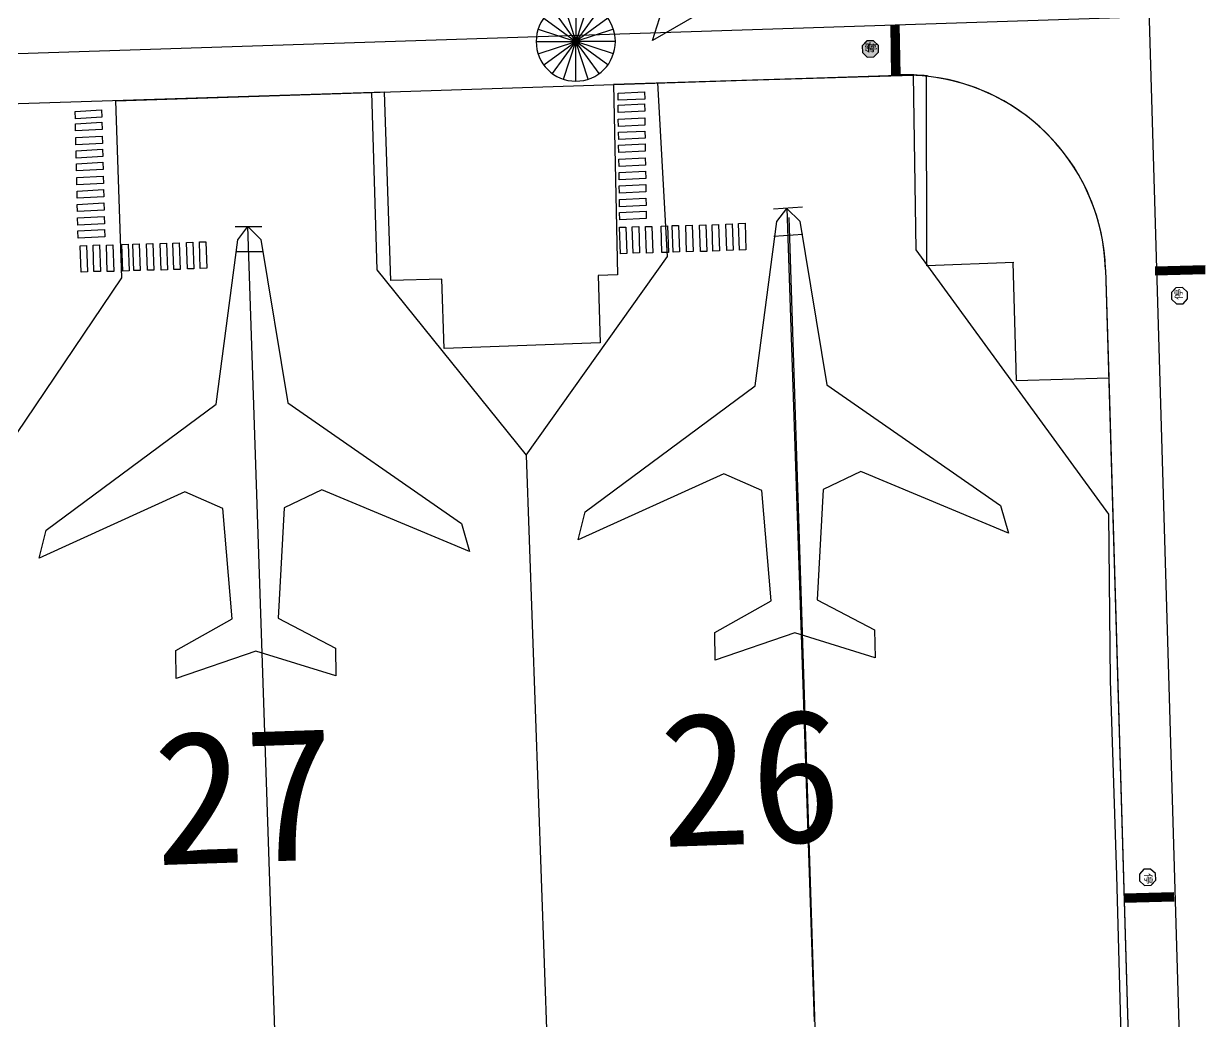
# Model space of a CAD drawing. Extents: x 71210 to 87171, y -11349 to 219.
# Drawn here: x 75579 to 76465, y -5465 to -4717 of the extents above; entities that cross this region are included whole.
import ezdxf

# ---------------------------------------------------------------- set-up
doc = ezdxf.new("R2010")
doc.units = 0
doc.layers.add('L-燈具圖', color=7, linetype='Continuous')
doc.layers.add('建築', color=7, linetype='Continuous')
doc.styles.add('TC_T1', font='romanc.shx', dxfattribs={"width": 0.8, "bigfont": '@chineset.shx'})
doc.styles.add('細明體', font='')
doc.styles.get('細明體').set_extended_font_data('細明體')

# ---------------------------------------------------------------- blocks, each defined once
blk = doc.blocks.new('L-防水號角喇叭')
at = {"layer": 'L-燈具圖', "color": 6, "ltscale": 1000}
for p, q in [((-19.44, 39.23), (0, 17.85)), ((-19.44, 39.23), (-19.44, -27.05)), ((0, 24.3), (0, -24.3)), ((0, 24.3), (13.63, 24.3)), ((13.63, -24.3), (13.63, 24.3)), ((-19.44, -27.05), (0, -5.67)), ((0, -24.3), (13.63, -24.3))]:
    blk.add_line(p, q, dxfattribs=at)
blk = doc.blocks.new('L-雷雨警示燈')
at = {"layer": 'L-燈具圖', "color": 87, "ltscale": 1000}
for p in [(-9.18, 28.26), (0, 29.72), (9.18, 28.26), (-17.47, 24.04), (17.47, 24.04), (-28.26, 9.18), (-24.04, 17.47), (24.04, 17.47), (28.26, 9.18), (-17.47, -24.04), (-9.18, -28.26), (0, -29.72), (9.18, -28.26), (28.26, -9.18), (-29.72, 0), (-28.26, -9.18), (-24.04, -17.47), (17.47, -24.04), (24.04, -17.47), (29.72, 0)]:
    blk.add_line(p, (0, 0), dxfattribs=at)
blk.add_circle((0, 0), 29.72, dxfattribs=at)

msp = doc.modelspace()

# ---------------------------------------------------------------- hatches: boundary and pattern name
at = {"layer": '建築', "ltscale": 1000}
h = msp.add_hatch(color=256, dxfattribs=at)
h.dxf.hatch_style = 1
h.paths.add_polyline_path([(76211.37, -4742.4), (76216.36, -4742.26), (76219.8, -4738.62), (76219.65, -4733.62), (76216.01, -4730.19), (76211.01, -4730.34), (76207.58, -4733.97), (76207.73, -4738.97)])

# ---------------------------------------------------------------- linework, layer by layer
for p, q in [((76375.39, -3103.25, -12.65), (76447.02, -5541.14, -12.65)), ((74576.06, -4772.42, -12.65), (78806.75, -4633.88, -12.65)), ((76229.87, -4755.83, -12.65), (76229.24, -4718.34, -12.65)), ((76230.37, -4755.83, -12.65), (76229.74, -4718.33, -12.65)), ((76230.87, -4755.82, -12.65), (76230.24, -4718.32, -12.65)), ((76231.37, -4755.81, -12.65), (76230.74, -4718.31, -12.65)), ((76231.87, -4755.8, -12.65), (76231.24, -4718.31, -12.65)), ((76232.37, -4755.79, -12.65), (76231.74, -4718.3, -12.65)), ((76232.87, -4755.78, -12.65), (76232.24, -4718.29, -12.65)), ((76233.37, -4755.78, -12.65), (76232.74, -4718.28, -12.65)), ((76233.87, -4755.77, -12.65), (76233.24, -4718.27, -12.65)), ((76234.37, -4755.76, -12.65), (76233.74, -4718.26, -12.65)), ((76234.87, -4755.75, -12.65), (76234.24, -4718.26, -12.65)), ((76235.37, -4755.74, -12.65), (76234.74, -4718.25, -12.65)), ((76235.87, -4755.73, -12.65), (76235.24, -4718.24, -12.65)), ((76211.01, -4730.34, -12.65), (76207.58, -4733.97, -12.65)), ((76211.11, -4730.29, -12.65), (76207.63, -4733.88, -12.65)), ((76216.01, -4730.19, -12.65), (76211.01, -4730.34, -12.65)), ((76216.11, -4730.2, -12.65), (76211.11, -4730.29, -12.65)), ((76219.65, -4733.62, -12.65), (76216.01, -4730.19, -12.65)), ((76219.7, -4733.68, -12.65), (76216.11, -4730.2, -12.65)), ((76207.58, -4733.97, -12.65), (76207.73, -4738.97, -12.65)), ((76207.63, -4733.88, -12.65), (76207.72, -4738.88, -12.65)), ((76207.72, -4738.88, -12.65), (76211.31, -4742.36, -12.65)), ((76207.73, -4738.97, -12.65), (76211.37, -4742.4, -12.65)), ((76216.31, -4742.27, -12.65), (76219.79, -4738.68, -12.65)), ((76216.36, -4742.26, -12.65), (76219.8, -4738.62, -12.65)), ((76219.8, -4738.62, -12.65), (76219.65, -4733.62, -12.65)), ((76219.79, -4738.68, -12.65), (76219.7, -4733.68, -12.65)), ((76211.31, -4742.36, -12.65), (76216.31, -4742.27, -12.65)), ((76211.37, -4742.4, -12.65), (76216.36, -4742.26, -12.65)), ((75648.08, -4775.09, -12.65), (76235.1, -4755.92, -12.65)), ((76245.83, -4755.95, -12.65), (76021.14, -4762.91, -12.65)), ((76054.45, -4761.6, -12.65), (76245.83, -4755.95, -12.65)), ((76255.75, -4756.67, -12.65), (76245.83, -4755.95, -12.65)), ((76245.83, -4755.95, -12.65), (76247.85, -4886.81, -12.65)), ((76255.91, -4898.78, -12.65), (76255.75, -4756.67, -12.65)), ((76021.14, -4762.91, -12.65), (76024.01, -4905.46, -12.65)), ((76061.54, -4891.64, -12.65), (76054.45, -4761.6, -12.65)), ((75849.4, -4768.52, -12.65), (75102.74, -4792.9, -12.65)), ((75648.08, -4775.09, -12.65), (75839.81, -4768.78, -12.65)), ((75839.81, -4768.78, -12.65), (75843.65, -4901.84, -12.65)), ((75854.16, -4909.77, -12.65), (75849.4, -4768.52, -12.65)), ((76024.5, -4769.28, -12.65), (76044.35, -4768.35, -12.65)), ((76024.5, -4769.28, -12.65), (76044.35, -4768.35, -12.65)), ((76024.5, -4769.28, -12.65), (76044.35, -4768.35, -12.65)), ((76024.5, -4769.28, -12.65), (76044.35, -4768.35, -12.65)), ((76024.65, -4774.74, -12.65), (76024.5, -4769.28, -12.65)), ((76024.65, -4774.74, -12.65), (76024.5, -4769.28, -12.65)), ((76024.65, -4774.74, -12.65), (76024.5, -4769.28, -12.65)), ((76024.65, -4774.74, -12.65), (76024.5, -4769.28, -12.65)), ((76044.49, -4773.8, -12.65), (76024.65, -4774.74, -12.65)), ((76044.49, -4773.8, -12.65), (76024.65, -4774.74, -12.65)), ((76044.49, -4773.8, -12.65), (76024.65, -4774.74, -12.65)), ((76044.49, -4773.8, -12.65), (76024.65, -4774.74, -12.65)), ((76044.35, -4768.35, -12.65), (76044.49, -4773.8, -12.65)), ((76044.35, -4768.35, -12.65), (76044.49, -4773.8, -12.65)), ((76044.35, -4768.35, -12.65), (76044.49, -4773.8, -12.65)), ((76044.35, -4768.35, -12.65), (76044.49, -4773.8, -12.65)), ((75617.57, -4783.13, -12.65), (75637.4, -4781.99, -12.65)), ((75617.57, -4783.13, -12.65), (75637.4, -4781.99, -12.65)), ((75617.57, -4783.13, -12.65), (75637.4, -4781.99, -12.65)), ((75617.57, -4783.13, -12.65), (75637.4, -4781.99, -12.65)), ((75617.77, -4788.58, -12.65), (75617.57, -4783.13, -12.65)), ((75617.77, -4788.58, -12.65), (75617.57, -4783.13, -12.65)), ((75617.77, -4788.58, -12.65), (75617.57, -4783.13, -12.65)), ((75617.77, -4788.58, -12.65), (75617.57, -4783.13, -12.65)), ((75637.4, -4781.99, -12.65), (75637.6, -4787.44, -12.65)), ((75637.4, -4781.99, -12.65), (75637.6, -4787.44, -12.65)), ((75637.4, -4781.99, -12.65), (75637.6, -4787.44, -12.65)), ((75637.4, -4781.99, -12.65), (75637.6, -4787.44, -12.65)), ((75652.59, -4907.83, -12.65), (75648.08, -4775.09, -12.65)), ((76024.56, -4778.42, -12.65), (76044.4, -4777.48, -12.65)), ((76024.56, -4778.42, -12.65), (76044.4, -4777.48, -12.65)), ((76024.56, -4778.42, -12.65), (76044.4, -4777.48, -12.65)), ((76024.56, -4778.42, -12.65), (76044.4, -4777.48, -12.65)), ((76024.71, -4783.88, -12.65), (76024.56, -4778.42, -12.65)), ((76024.71, -4783.88, -12.65), (76024.56, -4778.42, -12.65)), ((76024.71, -4783.88, -12.65), (76024.56, -4778.42, -12.65)), ((76024.71, -4783.88, -12.65), (76024.56, -4778.42, -12.65)), ((76044.55, -4782.94, -12.65), (76024.71, -4783.88, -12.65)), ((76044.55, -4782.94, -12.65), (76024.71, -4783.88, -12.65)), ((76044.55, -4782.94, -12.65), (76024.71, -4783.88, -12.65)), ((76044.55, -4782.94, -12.65), (76024.71, -4783.88, -12.65)), ((76044.4, -4777.48, -12.65), (76044.55, -4782.94, -12.65)), ((76044.4, -4777.48, -12.65), (76044.55, -4782.94, -12.65)), ((76044.4, -4777.48, -12.65), (76044.55, -4782.94, -12.65)), ((76044.4, -4777.48, -12.65), (76044.55, -4782.94, -12.65)), ((75617.72, -4792.26, -12.65), (75637.55, -4791.12, -12.65)), ((75617.72, -4792.26, -12.65), (75637.55, -4791.12, -12.65)), ((75617.72, -4792.26, -12.65), (75637.55, -4791.12, -12.65)), ((75617.72, -4792.26, -12.65), (75637.55, -4791.12, -12.65)), ((75617.92, -4797.72, -12.65), (75617.72, -4792.26, -12.65)), ((75617.92, -4797.72, -12.65), (75617.72, -4792.26, -12.65)), ((75617.92, -4797.72, -12.65), (75617.72, -4792.26, -12.65)), ((75617.92, -4797.72, -12.65), (75617.72, -4792.26, -12.65)), ((75637.6, -4787.44, -12.65), (75617.77, -4788.58, -12.65)), ((75637.6, -4787.44, -12.65), (75617.77, -4788.58, -12.65)), ((75637.6, -4787.44, -12.65), (75617.77, -4788.58, -12.65)), ((75637.6, -4787.44, -12.65), (75617.77, -4788.58, -12.65)), ((75637.55, -4791.12, -12.65), (75637.75, -4796.58, -12.65)), ((75637.55, -4791.12, -12.65), (75637.75, -4796.58, -12.65)), ((75637.55, -4791.12, -12.65), (75637.75, -4796.58, -12.65)), ((75637.55, -4791.12, -12.65), (75637.75, -4796.58, -12.65)), ((76024.7, -4788.85, -12.65), (76044.54, -4787.92, -12.65)), ((76024.7, -4788.85, -12.65), (76044.54, -4787.92, -12.65)), ((76024.7, -4788.85, -12.65), (76044.54, -4787.92, -12.65)), ((76024.7, -4788.85, -12.65), (76044.54, -4787.92, -12.65)), ((76024.85, -4794.31, -12.65), (76024.7, -4788.85, -12.65)), ((76024.85, -4794.31, -12.65), (76024.7, -4788.85, -12.65)), ((76024.85, -4794.31, -12.65), (76024.7, -4788.85, -12.65)), ((76024.85, -4794.31, -12.65), (76024.7, -4788.85, -12.65)), ((76044.54, -4787.92, -12.65), (76044.69, -4793.38, -12.65)), ((76044.54, -4787.92, -12.65), (76044.69, -4793.38, -12.65)), ((76044.54, -4787.92, -12.65), (76044.69, -4793.38, -12.65)), ((76044.54, -4787.92, -12.65), (76044.69, -4793.38, -12.65)), ((75637.75, -4796.58, -12.65), (75617.92, -4797.72, -12.65)), ((75637.75, -4796.58, -12.65), (75617.92, -4797.72, -12.65)), ((75637.75, -4796.58, -12.65), (75617.92, -4797.72, -12.65)), ((75637.75, -4796.58, -12.65), (75617.92, -4797.72, -12.65)), ((76024.84, -4798.7, -12.65), (76044.68, -4797.76, -12.65)), ((76024.84, -4798.7, -12.65), (76044.68, -4797.76, -12.65)), ((76024.84, -4798.7, -12.65), (76044.68, -4797.76, -12.65)), ((76024.84, -4798.7, -12.65), (76044.68, -4797.76, -12.65)), ((76024.99, -4804.15, -12.65), (76024.84, -4798.7, -12.65)), ((76024.99, -4804.15, -12.65), (76024.84, -4798.7, -12.65)), ((76024.99, -4804.15, -12.65), (76024.84, -4798.7, -12.65)), ((76024.99, -4804.15, -12.65), (76024.84, -4798.7, -12.65)), ((76044.69, -4793.38, -12.65), (76024.85, -4794.31, -12.65)), ((76044.69, -4793.38, -12.65), (76024.85, -4794.31, -12.65)), ((76044.69, -4793.38, -12.65), (76024.85, -4794.31, -12.65)), ((76044.69, -4793.38, -12.65), (76024.85, -4794.31, -12.65)), ((76044.68, -4797.76, -12.65), (76044.83, -4803.22, -12.65)), ((76044.68, -4797.76, -12.65), (76044.83, -4803.22, -12.65)), ((76044.68, -4797.76, -12.65), (76044.83, -4803.22, -12.65)), ((76044.68, -4797.76, -12.65), (76044.83, -4803.22, -12.65)), ((75617.97, -4802.7, -12.65), (75637.8, -4801.56, -12.65)), ((75617.97, -4802.7, -12.65), (75637.8, -4801.56, -12.65)), ((75617.97, -4802.7, -12.65), (75637.8, -4801.56, -12.65)), ((75617.97, -4802.7, -12.65), (75637.8, -4801.56, -12.65)), ((75618.17, -4808.16, -12.65), (75617.97, -4802.7, -12.65)), ((75618.17, -4808.16, -12.65), (75617.97, -4802.7, -12.65)), ((75618.17, -4808.16, -12.65), (75617.97, -4802.7, -12.65)), ((75618.17, -4808.16, -12.65), (75617.97, -4802.7, -12.65)), ((75638.01, -4807.01, -12.65), (75618.17, -4808.16, -12.65)), ((75638.01, -4807.01, -12.65), (75618.17, -4808.16, -12.65)), ((75638.01, -4807.01, -12.65), (75618.17, -4808.16, -12.65)), ((75638.01, -4807.01, -12.65), (75618.17, -4808.16, -12.65)), ((75637.8, -4801.56, -12.65), (75638.01, -4807.01, -12.65)), ((75637.8, -4801.56, -12.65), (75638.01, -4807.01, -12.65)), ((75637.8, -4801.56, -12.65), (75638.01, -4807.01, -12.65)), ((75637.8, -4801.56, -12.65), (75638.01, -4807.01, -12.65)), ((76024.97, -4808.39, -12.65), (76044.81, -4807.46, -12.65)), ((76024.97, -4808.39, -12.65), (76044.81, -4807.46, -12.65)), ((76024.97, -4808.39, -12.65), (76044.81, -4807.46, -12.65)), ((76024.97, -4808.39, -12.65), (76044.81, -4807.46, -12.65)), ((76025.12, -4813.85, -12.65), (76024.97, -4808.39, -12.65)), ((76025.12, -4813.85, -12.65), (76024.97, -4808.39, -12.65)), ((76025.12, -4813.85, -12.65), (76024.97, -4808.39, -12.65)), ((76025.12, -4813.85, -12.65), (76024.97, -4808.39, -12.65)), ((76044.83, -4803.22, -12.65), (76024.99, -4804.15, -12.65)), ((76044.83, -4803.22, -12.65), (76024.99, -4804.15, -12.65)), ((76044.83, -4803.22, -12.65), (76024.99, -4804.15, -12.65)), ((76044.83, -4803.22, -12.65), (76024.99, -4804.15, -12.65)), ((76044.81, -4807.46, -12.65), (76044.96, -4812.92, -12.65)), ((76044.81, -4807.46, -12.65), (76044.96, -4812.92, -12.65)), ((76044.81, -4807.46, -12.65), (76044.96, -4812.92, -12.65)), ((76044.81, -4807.46, -12.65), (76044.96, -4812.92, -12.65)), ((75618.21, -4812.54, -12.65), (75638.04, -4811.4, -12.65)), ((75618.21, -4812.54, -12.65), (75638.04, -4811.4, -12.65)), ((75618.21, -4812.54, -12.65), (75638.04, -4811.4, -12.65)), ((75618.21, -4812.54, -12.65), (75638.04, -4811.4, -12.65)), ((75618.41, -4817.99, -12.65), (75618.21, -4812.54, -12.65)), ((75618.41, -4817.99, -12.65), (75618.21, -4812.54, -12.65)), ((75618.41, -4817.99, -12.65), (75618.21, -4812.54, -12.65)), ((75618.41, -4817.99, -12.65), (75618.21, -4812.54, -12.65)), ((75638.24, -4816.85, -12.65), (75618.41, -4817.99, -12.65)), ((75638.24, -4816.85, -12.65), (75618.41, -4817.99, -12.65)), ((75638.24, -4816.85, -12.65), (75618.41, -4817.99, -12.65)), ((75638.24, -4816.85, -12.65), (75618.41, -4817.99, -12.65)), ((75638.04, -4811.4, -12.65), (75638.24, -4816.85, -12.65)), ((75638.04, -4811.4, -12.65), (75638.24, -4816.85, -12.65)), ((75638.04, -4811.4, -12.65), (75638.24, -4816.85, -12.65)), ((75638.04, -4811.4, -12.65), (75638.24, -4816.85, -12.65)), ((76044.96, -4812.92, -12.65), (76025.12, -4813.85, -12.65)), ((76044.96, -4812.92, -12.65), (76025.12, -4813.85, -12.65)), ((76044.96, -4812.92, -12.65), (76025.12, -4813.85, -12.65)), ((76044.96, -4812.92, -12.65), (76025.12, -4813.85, -12.65)), ((76025.12, -4818.82, -12.65), (76044.96, -4817.88, -12.65)), ((76025.12, -4818.82, -12.65), (76044.96, -4817.88, -12.65)), ((76025.12, -4818.82, -12.65), (76044.96, -4817.88, -12.65)), ((76025.12, -4818.82, -12.65), (76044.96, -4817.88, -12.65)), ((76025.26, -4824.28, -12.65), (76025.12, -4818.82, -12.65)), ((76025.26, -4824.28, -12.65), (76025.12, -4818.82, -12.65)), ((76025.26, -4824.28, -12.65), (76025.12, -4818.82, -12.65)), ((76025.26, -4824.28, -12.65), (76025.12, -4818.82, -12.65)), ((76044.96, -4817.88, -12.65), (76045.11, -4823.34, -12.65)), ((76044.96, -4817.88, -12.65), (76045.11, -4823.34, -12.65)), ((76044.96, -4817.88, -12.65), (76045.11, -4823.34, -12.65)), ((76044.96, -4817.88, -12.65), (76045.11, -4823.34, -12.65)), ((75618.44, -4822.23, -12.65), (75638.28, -4821.09, -12.65)), ((75618.44, -4822.23, -12.65), (75638.28, -4821.09, -12.65)), ((75618.44, -4822.23, -12.65), (75638.28, -4821.09, -12.65)), ((75618.44, -4822.23, -12.65), (75638.28, -4821.09, -12.65)), ((75618.65, -4827.69, -12.65), (75618.44, -4822.23, -12.65)), ((75618.65, -4827.69, -12.65), (75618.44, -4822.23, -12.65)), ((75618.65, -4827.69, -12.65), (75618.44, -4822.23, -12.65)), ((75618.65, -4827.69, -12.65), (75618.44, -4822.23, -12.65)), ((75638.48, -4826.55, -12.65), (75618.65, -4827.69, -12.65)), ((75638.48, -4826.55, -12.65), (75618.65, -4827.69, -12.65)), ((75638.48, -4826.55, -12.65), (75618.65, -4827.69, -12.65)), ((75638.48, -4826.55, -12.65), (75618.65, -4827.69, -12.65)), ((75638.28, -4821.09, -12.65), (75638.48, -4826.55, -12.65)), ((75638.28, -4821.09, -12.65), (75638.48, -4826.55, -12.65)), ((75638.28, -4821.09, -12.65), (75638.48, -4826.55, -12.65)), ((75638.28, -4821.09, -12.65), (75638.48, -4826.55, -12.65)), ((76045.11, -4823.34, -12.65), (76025.26, -4824.28, -12.65)), ((76045.11, -4823.34, -12.65), (76025.26, -4824.28, -12.65)), ((76045.11, -4823.34, -12.65), (76025.26, -4824.28, -12.65)), ((76045.11, -4823.34, -12.65), (76025.26, -4824.28, -12.65)), ((75618.7, -4832.66, -12.65), (75638.53, -4831.52, -12.65)), ((75618.7, -4832.66, -12.65), (75638.53, -4831.52, -12.65)), ((75618.7, -4832.66, -12.65), (75638.53, -4831.52, -12.65)), ((75618.7, -4832.66, -12.65), (75638.53, -4831.52, -12.65)), ((75618.9, -4838.11, -12.65), (75618.7, -4832.66, -12.65)), ((75618.9, -4838.11, -12.65), (75618.7, -4832.66, -12.65)), ((75618.9, -4838.11, -12.65), (75618.7, -4832.66, -12.65)), ((75618.9, -4838.11, -12.65), (75618.7, -4832.66, -12.65)), ((75638.53, -4831.52, -12.65), (75638.73, -4836.97, -12.65)), ((75638.53, -4831.52, -12.65), (75638.73, -4836.97, -12.65)), ((75638.53, -4831.52, -12.65), (75638.73, -4836.97, -12.65)), ((75638.53, -4831.52, -12.65), (75638.73, -4836.97, -12.65)), ((76025.25, -4828.86, -12.65), (76045.1, -4827.93, -12.65)), ((76025.25, -4828.86, -12.65), (76045.1, -4827.93, -12.65)), ((76025.25, -4828.86, -12.65), (76045.1, -4827.93, -12.65)), ((76025.25, -4828.86, -12.65), (76045.1, -4827.93, -12.65)), ((76025.4, -4834.32, -12.65), (76025.25, -4828.86, -12.65)), ((76025.4, -4834.32, -12.65), (76025.25, -4828.86, -12.65)), ((76025.4, -4834.32, -12.65), (76025.25, -4828.86, -12.65)), ((76025.4, -4834.32, -12.65), (76025.25, -4828.86, -12.65)), ((76045.24, -4833.39, -12.65), (76025.4, -4834.32, -12.65)), ((76045.24, -4833.39, -12.65), (76025.4, -4834.32, -12.65)), ((76045.24, -4833.39, -12.65), (76025.4, -4834.32, -12.65)), ((76045.24, -4833.39, -12.65), (76025.4, -4834.32, -12.65)), ((76045.1, -4827.93, -12.65), (76045.24, -4833.39, -12.65)), ((76045.1, -4827.93, -12.65), (76045.24, -4833.39, -12.65)), ((76045.1, -4827.93, -12.65), (76045.24, -4833.39, -12.65)), ((76045.1, -4827.93, -12.65), (76045.24, -4833.39, -12.65)), ((75638.73, -4836.97, -12.65), (75618.9, -4838.11, -12.65)), ((75638.73, -4836.97, -12.65), (75618.9, -4838.11, -12.65)), ((75638.73, -4836.97, -12.65), (75618.9, -4838.11, -12.65)), ((75638.73, -4836.97, -12.65), (75618.9, -4838.11, -12.65)), ((75618.94, -4842.7, -12.65), (75638.77, -4841.56, -12.65)), ((75618.94, -4842.7, -12.65), (75638.77, -4841.56, -12.65)), ((75618.94, -4842.7, -12.65), (75638.77, -4841.56, -12.65)), ((75618.94, -4842.7, -12.65), (75638.77, -4841.56, -12.65)), ((75619.14, -4848.16, -12.65), (75618.94, -4842.7, -12.65)), ((75619.14, -4848.16, -12.65), (75618.94, -4842.7, -12.65)), ((75619.14, -4848.16, -12.65), (75618.94, -4842.7, -12.65)), ((75619.14, -4848.16, -12.65), (75618.94, -4842.7, -12.65)), ((75638.77, -4841.56, -12.65), (75638.98, -4847.01, -12.65)), ((75638.77, -4841.56, -12.65), (75638.98, -4847.01, -12.65)), ((75638.77, -4841.56, -12.65), (75638.98, -4847.01, -12.65)), ((75638.77, -4841.56, -12.65), (75638.98, -4847.01, -12.65)), ((76025.39, -4838.85, -12.65), (76045.23, -4837.92, -12.65)), ((76025.39, -4838.85, -12.65), (76045.23, -4837.92, -12.65)), ((76025.39, -4838.85, -12.65), (76045.23, -4837.92, -12.65)), ((76025.39, -4838.85, -12.65), (76045.23, -4837.92, -12.65)), ((76025.54, -4844.31, -12.65), (76025.39, -4838.85, -12.65)), ((76025.54, -4844.31, -12.65), (76025.39, -4838.85, -12.65)), ((76025.54, -4844.31, -12.65), (76025.39, -4838.85, -12.65)), ((76025.54, -4844.31, -12.65), (76025.39, -4838.85, -12.65)), ((76045.38, -4843.38, -12.65), (76025.54, -4844.31, -12.65)), ((76045.38, -4843.38, -12.65), (76025.54, -4844.31, -12.65)), ((76045.38, -4843.38, -12.65), (76025.54, -4844.31, -12.65)), ((76045.38, -4843.38, -12.65), (76025.54, -4844.31, -12.65)), ((76045.23, -4837.92, -12.65), (76045.38, -4843.38, -12.65)), ((76045.23, -4837.92, -12.65), (76045.38, -4843.38, -12.65)), ((76045.23, -4837.92, -12.65), (76045.38, -4843.38, -12.65)), ((76045.23, -4837.92, -12.65), (76045.38, -4843.38, -12.65)), ((75638.98, -4847.01, -12.65), (75619.14, -4848.16, -12.65)), ((75638.98, -4847.01, -12.65), (75619.14, -4848.16, -12.65)), ((75638.98, -4847.01, -12.65), (75619.14, -4848.16, -12.65)), ((75638.98, -4847.01, -12.65), (75619.14, -4848.16, -12.65)), ((75619.18, -4852.69, -12.65), (75639.01, -4851.55, -12.65)), ((75619.18, -4852.69, -12.65), (75639.01, -4851.55, -12.65)), ((75619.18, -4852.69, -12.65), (75639.01, -4851.55, -12.65)), ((75619.18, -4852.69, -12.65), (75639.01, -4851.55, -12.65)), ((75619.39, -4858.15, -12.65), (75619.18, -4852.69, -12.65)), ((75619.39, -4858.15, -12.65), (75619.18, -4852.69, -12.65)), ((75619.39, -4858.15, -12.65), (75619.18, -4852.69, -12.65)), ((75619.39, -4858.15, -12.65), (75619.18, -4852.69, -12.65)), ((75639.01, -4851.55, -12.65), (75639.22, -4857, -12.65)), ((75639.01, -4851.55, -12.65), (75639.22, -4857, -12.65)), ((75639.01, -4851.55, -12.65), (75639.22, -4857, -12.65)), ((75639.01, -4851.55, -12.65), (75639.22, -4857, -12.65)), ((76025.53, -4849.04, -12.65), (76045.38, -4848.11, -12.65)), ((76025.53, -4849.04, -12.65), (76045.38, -4848.11, -12.65)), ((76025.53, -4849.04, -12.65), (76045.38, -4848.11, -12.65)), ((76025.53, -4849.04, -12.65), (76045.38, -4848.11, -12.65)), ((76025.68, -4854.5, -12.65), (76025.53, -4849.04, -12.65)), ((76025.68, -4854.5, -12.65), (76025.53, -4849.04, -12.65)), ((76025.68, -4854.5, -12.65), (76025.53, -4849.04, -12.65)), ((76025.68, -4854.5, -12.65), (76025.53, -4849.04, -12.65)), ((76045.52, -4853.57, -12.65), (76025.68, -4854.5, -12.65)), ((76045.52, -4853.57, -12.65), (76025.68, -4854.5, -12.65)), ((76045.52, -4853.57, -12.65), (76025.68, -4854.5, -12.65)), ((76045.52, -4853.57, -12.65), (76025.68, -4854.5, -12.65)), ((76045.38, -4848.11, -12.65), (76045.52, -4853.57, -12.65)), ((76045.38, -4848.11, -12.65), (76045.52, -4853.57, -12.65)), ((76045.38, -4848.11, -12.65), (76045.52, -4853.57, -12.65)), ((76045.38, -4848.11, -12.65), (76045.52, -4853.57, -12.65)), ((75639.22, -4857, -12.65), (75619.39, -4858.15, -12.65)), ((75639.22, -4857, -12.65), (75619.39, -4858.15, -12.65)), ((75639.22, -4857, -12.65), (75619.39, -4858.15, -12.65)), ((75639.22, -4857, -12.65), (75619.39, -4858.15, -12.65)), ((75619.43, -4862.87, -12.65), (75639.26, -4861.73, -12.65)), ((75619.43, -4862.87, -12.65), (75639.26, -4861.73, -12.65)), ((75619.43, -4862.87, -12.65), (75639.26, -4861.73, -12.65)), ((75619.43, -4862.87, -12.65), (75639.26, -4861.73, -12.65)), ((75619.63, -4868.33, -12.65), (75619.43, -4862.87, -12.65)), ((75619.63, -4868.33, -12.65), (75619.43, -4862.87, -12.65)), ((75619.63, -4868.33, -12.65), (75619.43, -4862.87, -12.65)), ((75619.63, -4868.33, -12.65), (75619.43, -4862.87, -12.65)), ((75639.26, -4861.73, -12.65), (75639.47, -4867.19, -12.65)), ((75639.26, -4861.73, -12.65), (75639.47, -4867.19, -12.65)), ((75639.26, -4861.73, -12.65), (75639.47, -4867.19, -12.65)), ((75639.26, -4861.73, -12.65), (75639.47, -4867.19, -12.65)), ((76025.67, -4858.78, -12.65), (76045.51, -4857.85, -12.65)), ((76025.67, -4858.78, -12.65), (76045.51, -4857.85, -12.65)), ((76025.67, -4858.78, -12.65), (76045.51, -4857.85, -12.65)), ((76025.67, -4858.78, -12.65), (76045.51, -4857.85, -12.65)), ((76025.82, -4864.24, -12.65), (76025.67, -4858.78, -12.65)), ((76025.82, -4864.24, -12.65), (76025.67, -4858.78, -12.65)), ((76025.82, -4864.24, -12.65), (76025.67, -4858.78, -12.65)), ((76025.82, -4864.24, -12.65), (76025.67, -4858.78, -12.65)), ((76045.51, -4857.85, -12.65), (76045.66, -4863.31, -12.65)), ((76045.51, -4857.85, -12.65), (76045.66, -4863.31, -12.65)), ((76045.51, -4857.85, -12.65), (76045.66, -4863.31, -12.65)), ((76045.51, -4857.85, -12.65), (76045.66, -4863.31, -12.65)), ((76162.74, -4854.8, -12.65), (76141.11, -4856.42, -12.65)), ((76143.56, -4865.62, -12.65), (76150.98, -4855.68, -12.65)), ((76150.98, -4855.68, -12.65), (76160.85, -4865.35, -12.65)), ((76150.98, -4855.68, -12.65), (76171.59, -5464.85, -12.65)), ((76152.54, -4862.66, -12.65), (76178.13, -5658.28, -12.65)), ((75639.47, -4867.19, -12.65), (75619.63, -4868.33, -12.65)), ((75639.47, -4867.19, -12.65), (75619.63, -4868.33, -12.65)), ((75639.47, -4867.19, -12.65), (75619.63, -4868.33, -12.65)), ((75639.47, -4867.19, -12.65), (75619.63, -4868.33, -12.65)), ((75619.67, -4872.61, -12.65), (75639.5, -4871.47, -12.65)), ((75619.67, -4872.61, -12.65), (75639.5, -4871.47, -12.65)), ((75619.67, -4872.61, -12.65), (75639.5, -4871.47, -12.65)), ((75619.67, -4872.61, -12.65), (75639.5, -4871.47, -12.65)), ((75639.5, -4871.47, -12.65), (75639.7, -4876.93, -12.65)), ((75639.5, -4871.47, -12.65), (75639.7, -4876.93, -12.65)), ((75639.5, -4871.47, -12.65), (75639.7, -4876.93, -12.65)), ((75639.5, -4871.47, -12.65), (75639.7, -4876.93, -12.65)), ((75737.53, -4869.25, -12.65), (75757.61, -4869.2, -12.65)), ((75737.53, -4869.25, -12.65), (75757.61, -4869.2, -12.65)), ((75737.53, -4869.25, -12.65), (75757.61, -4869.2, -12.65)), ((75737.53, -4869.25, -12.65), (75757.61, -4869.2, -12.65)), ((75739.5, -4879.26, -12.65), (75746.92, -4869.32, -12.65)), ((75746.8, -4869.23, -12.65), (75767.36, -5478.85, -12.65)), ((75746.8, -4869.23, -12.65), (75767.36, -5478.85, -12.65)), ((75746.8, -4869.23, -12.65), (75767.36, -5478.85, -12.65)), ((75746.8, -4869.23, -12.65), (75767.36, -5478.85, -12.65)), ((75746.92, -4869.32, -12.65), (75756.78, -4878.99, -12.65)), ((76025.54, -4869.88, -12.65), (76030.34, -4869.71, -12.65)), ((76025.54, -4869.88, -12.65), (76030.34, -4869.71, -12.65)), ((76025.54, -4869.88, -12.65), (76030.34, -4869.71, -12.65)), ((76025.54, -4869.88, -12.65), (76030.34, -4869.71, -12.65)), ((76026.24, -4889.76, -12.65), (76025.54, -4869.88, -12.65)), ((76026.24, -4889.76, -12.65), (76025.54, -4869.88, -12.65)), ((76026.24, -4889.76, -12.65), (76025.54, -4869.88, -12.65)), ((76026.24, -4889.76, -12.65), (76025.54, -4869.88, -12.65)), ((76045.66, -4863.31, -12.65), (76025.82, -4864.24, -12.65)), ((76045.66, -4863.31, -12.65), (76025.82, -4864.24, -12.65)), ((76045.66, -4863.31, -12.65), (76025.82, -4864.24, -12.65)), ((76045.66, -4863.31, -12.65), (76025.82, -4864.24, -12.65)), ((76030.34, -4869.71, -12.65), (76031.04, -4889.59, -12.65)), ((76030.34, -4869.71, -12.65), (76031.04, -4889.59, -12.65)), ((76030.34, -4869.71, -12.65), (76031.04, -4889.59, -12.65)), ((76030.34, -4869.71, -12.65), (76031.04, -4889.59, -12.65)), ((76035.2, -4869.43, -12.65), (76040, -4869.26, -12.65)), ((76035.2, -4869.43, -12.65), (76040, -4869.26, -12.65)), ((76035.2, -4869.43, -12.65), (76040, -4869.26, -12.65)), ((76035.2, -4869.43, -12.65), (76040, -4869.26, -12.65)), ((76035.9, -4889.31, -12.65), (76035.2, -4869.43, -12.65)), ((76035.9, -4889.31, -12.65), (76035.2, -4869.43, -12.65)), ((76035.9, -4889.31, -12.65), (76035.2, -4869.43, -12.65)), ((76035.9, -4889.31, -12.65), (76035.2, -4869.43, -12.65)), ((76040, -4869.26, -12.65), (76040.7, -4889.14, -12.65)), ((76040, -4869.26, -12.65), (76040.7, -4889.14, -12.65)), ((76040, -4869.26, -12.65), (76040.7, -4889.14, -12.65)), ((76040, -4869.26, -12.65), (76040.7, -4889.14, -12.65)), ((76045.15, -4869.4, -12.65), (76049.95, -4869.23, -12.65)), ((76045.15, -4869.4, -12.65), (76049.95, -4869.23, -12.65)), ((76045.15, -4869.4, -12.65), (76049.95, -4869.23, -12.65)), ((76045.15, -4869.4, -12.65), (76049.95, -4869.23, -12.65)), ((76045.85, -4889.28, -12.65), (76045.15, -4869.4, -12.65)), ((76045.85, -4889.28, -12.65), (76045.15, -4869.4, -12.65)), ((76045.85, -4889.28, -12.65), (76045.15, -4869.4, -12.65)), ((76045.85, -4889.28, -12.65), (76045.15, -4869.4, -12.65)), ((76049.95, -4869.23, -12.65), (76050.65, -4889.11, -12.65)), ((76049.95, -4869.23, -12.65), (76050.65, -4889.11, -12.65)), ((76049.95, -4869.23, -12.65), (76050.65, -4889.11, -12.65)), ((76049.95, -4869.23, -12.65), (76050.65, -4889.11, -12.65)), ((76056.73, -4869.01, -12.65), (76061.53, -4868.85, -12.65)), ((76056.73, -4869.01, -12.65), (76061.53, -4868.85, -12.65)), ((76056.73, -4869.01, -12.65), (76061.53, -4868.85, -12.65)), ((76056.73, -4869.01, -12.65), (76061.53, -4868.85, -12.65)), ((76057.43, -4888.89, -12.65), (76056.73, -4869.01, -12.65)), ((76057.43, -4888.89, -12.65), (76056.73, -4869.01, -12.65)), ((76057.43, -4888.89, -12.65), (76056.73, -4869.01, -12.65)), ((76057.43, -4888.89, -12.65), (76056.73, -4869.01, -12.65)), ((76061.53, -4868.85, -12.65), (76062.23, -4888.72, -12.65)), ((76061.53, -4868.85, -12.65), (76062.23, -4888.72, -12.65)), ((76061.53, -4868.85, -12.65), (76062.23, -4888.72, -12.65)), ((76061.53, -4868.85, -12.65), (76062.23, -4888.72, -12.65)), ((76065.05, -4868.66, -12.65), (76069.84, -4868.49, -12.65)), ((76065.05, -4868.66, -12.65), (76069.84, -4868.49, -12.65)), ((76065.05, -4868.66, -12.65), (76069.84, -4868.49, -12.65)), ((76065.05, -4868.66, -12.65), (76069.84, -4868.49, -12.65)), ((76065.74, -4888.54, -12.65), (76065.05, -4868.66, -12.65)), ((76065.74, -4888.54, -12.65), (76065.05, -4868.66, -12.65)), ((76065.74, -4888.54, -12.65), (76065.05, -4868.66, -12.65)), ((76065.74, -4888.54, -12.65), (76065.05, -4868.66, -12.65)), ((76069.84, -4868.49, -12.65), (76070.54, -4888.37, -12.65)), ((76069.84, -4868.49, -12.65), (76070.54, -4888.37, -12.65)), ((76069.84, -4868.49, -12.65), (76070.54, -4888.37, -12.65)), ((76069.84, -4868.49, -12.65), (76070.54, -4888.37, -12.65)), ((76075.22, -4868.43, -12.65), (76080.02, -4868.26, -12.65)), ((76075.22, -4868.43, -12.65), (76080.02, -4868.26, -12.65)), ((76075.22, -4868.43, -12.65), (76080.02, -4868.26, -12.65)), ((76075.22, -4868.43, -12.65), (76080.02, -4868.26, -12.65)), ((76075.91, -4888.31, -12.65), (76075.22, -4868.43, -12.65)), ((76075.91, -4888.31, -12.65), (76075.22, -4868.43, -12.65)), ((76075.91, -4888.31, -12.65), (76075.22, -4868.43, -12.65)), ((76075.91, -4888.31, -12.65), (76075.22, -4868.43, -12.65)), ((76080.02, -4868.26, -12.65), (76080.71, -4888.14, -12.65)), ((76080.02, -4868.26, -12.65), (76080.71, -4888.14, -12.65)), ((76080.02, -4868.26, -12.65), (76080.71, -4888.14, -12.65)), ((76080.02, -4868.26, -12.65), (76080.71, -4888.14, -12.65)), ((76085.56, -4868.25, -12.65), (76090.36, -4868.08, -12.65)), ((76085.56, -4868.25, -12.65), (76090.36, -4868.08, -12.65)), ((76085.56, -4868.25, -12.65), (76090.36, -4868.08, -12.65)), ((76085.56, -4868.25, -12.65), (76090.36, -4868.08, -12.65)), ((76086.26, -4888.13, -12.65), (76085.56, -4868.25, -12.65)), ((76086.26, -4888.13, -12.65), (76085.56, -4868.25, -12.65)), ((76086.26, -4888.13, -12.65), (76085.56, -4868.25, -12.65)), ((76086.26, -4888.13, -12.65), (76085.56, -4868.25, -12.65)), ((76090.36, -4868.08, -12.65), (76091.06, -4887.96, -12.65)), ((76090.36, -4868.08, -12.65), (76091.06, -4887.96, -12.65)), ((76090.36, -4868.08, -12.65), (76091.06, -4887.96, -12.65)), ((76090.36, -4868.08, -12.65), (76091.06, -4887.96, -12.65)), ((76094.97, -4867.92, -12.65), (76099.77, -4867.76, -12.65)), ((76094.97, -4867.92, -12.65), (76099.77, -4867.76, -12.65)), ((76094.97, -4867.92, -12.65), (76099.77, -4867.76, -12.65)), ((76094.97, -4867.92, -12.65), (76099.77, -4867.76, -12.65)), ((76095.67, -4887.8, -12.65), (76094.97, -4867.92, -12.65)), ((76095.67, -4887.8, -12.65), (76094.97, -4867.92, -12.65)), ((76095.67, -4887.8, -12.65), (76094.97, -4867.92, -12.65)), ((76095.67, -4887.8, -12.65), (76094.97, -4867.92, -12.65)), ((76099.77, -4867.76, -12.65), (76100.47, -4887.63, -12.65)), ((76099.77, -4867.76, -12.65), (76100.47, -4887.63, -12.65)), ((76099.77, -4867.76, -12.65), (76100.47, -4887.63, -12.65)), ((76099.77, -4867.76, -12.65), (76100.47, -4887.63, -12.65)), ((76105.27, -4867.42, -12.65), (76110.07, -4867.25, -12.65)), ((76105.27, -4867.42, -12.65), (76110.07, -4867.25, -12.65)), ((76105.27, -4867.42, -12.65), (76110.07, -4867.25, -12.65)), ((76105.27, -4867.42, -12.65), (76110.07, -4867.25, -12.65)), ((76105.97, -4887.3, -12.65), (76105.27, -4867.42, -12.65)), ((76105.97, -4887.3, -12.65), (76105.27, -4867.42, -12.65)), ((76105.97, -4887.3, -12.65), (76105.27, -4867.42, -12.65)), ((76105.97, -4887.3, -12.65), (76105.27, -4867.42, -12.65)), ((76110.07, -4867.25, -12.65), (76110.77, -4887.13, -12.65)), ((76110.07, -4867.25, -12.65), (76110.77, -4887.13, -12.65)), ((76110.07, -4867.25, -12.65), (76110.77, -4887.13, -12.65)), ((76110.07, -4867.25, -12.65), (76110.77, -4887.13, -12.65)), ((76114.88, -4867.07, -12.65), (76119.68, -4866.9, -12.65)), ((76115.58, -4886.94, -12.65), (76114.88, -4867.07, -12.65)), ((76119.68, -4866.9, -12.65), (76120.37, -4886.78, -12.65)), ((76127.27, -4988.71, -12.65), (76143.56, -4865.62, -12.65)), ((76160.85, -4865.35, -12.65), (76180.94, -4987.88, -12.65)), ((75619.87, -4878.07, -12.65), (75619.67, -4872.61, -12.65)), ((75619.87, -4878.07, -12.65), (75619.67, -4872.61, -12.65)), ((75619.87, -4878.07, -12.65), (75619.67, -4872.61, -12.65)), ((75619.87, -4878.07, -12.65), (75619.67, -4872.61, -12.65)), ((75639.7, -4876.93, -12.65), (75619.87, -4878.07, -12.65)), ((75639.7, -4876.93, -12.65), (75619.87, -4878.07, -12.65)), ((75639.7, -4876.93, -12.65), (75619.87, -4878.07, -12.65)), ((75639.7, -4876.93, -12.65), (75619.87, -4878.07, -12.65)), ((75710.66, -4880.83, -12.65), (75715.46, -4880.66, -12.65)), ((75710.66, -4880.83, -12.65), (75715.46, -4880.66, -12.65)), ((75710.66, -4880.83, -12.65), (75715.46, -4880.66, -12.65)), ((75710.66, -4880.83, -12.65), (75715.46, -4880.66, -12.65)), ((75711.36, -4900.71, -12.65), (75710.66, -4880.83, -12.65)), ((75711.36, -4900.71, -12.65), (75710.66, -4880.83, -12.65)), ((75711.36, -4900.71, -12.65), (75710.66, -4880.83, -12.65)), ((75711.36, -4900.71, -12.65), (75710.66, -4880.83, -12.65)), ((75715.46, -4880.66, -12.65), (75716.16, -4900.54, -12.65)), ((75715.46, -4880.66, -12.65), (75716.16, -4900.54, -12.65)), ((75715.46, -4880.66, -12.65), (75716.16, -4900.54, -12.65)), ((75715.46, -4880.66, -12.65), (75716.16, -4900.54, -12.65)), ((75723.21, -5002.35, -12.65), (75739.5, -4879.26, -12.65)), ((75756.78, -4878.99, -12.65), (75776.87, -5001.52, -12.65)), ((76141.32, -4876.6, -12.65), (76162.95, -4874.97, -12.65)), ((75621.32, -4883.65, -12.65), (75626.12, -4883.48, -12.65)), ((75621.32, -4883.65, -12.65), (75626.12, -4883.48, -12.65)), ((75621.32, -4883.65, -12.65), (75626.12, -4883.48, -12.65)), ((75621.32, -4883.65, -12.65), (75626.12, -4883.48, -12.65)), ((75622.02, -4903.52, -12.65), (75621.32, -4883.65, -12.65)), ((75622.02, -4903.52, -12.65), (75621.32, -4883.65, -12.65)), ((75622.02, -4903.52, -12.65), (75621.32, -4883.65, -12.65)), ((75622.02, -4903.52, -12.65), (75621.32, -4883.65, -12.65)), ((75626.12, -4883.48, -12.65), (75626.82, -4903.36, -12.65)), ((75626.12, -4883.48, -12.65), (75626.82, -4903.36, -12.65)), ((75626.12, -4883.48, -12.65), (75626.82, -4903.36, -12.65)), ((75626.12, -4883.48, -12.65), (75626.82, -4903.36, -12.65)), ((75630.98, -4883.19, -12.65), (75635.78, -4883.02, -12.65)), ((75630.98, -4883.19, -12.65), (75635.78, -4883.02, -12.65)), ((75630.98, -4883.19, -12.65), (75635.78, -4883.02, -12.65)), ((75630.98, -4883.19, -12.65), (75635.78, -4883.02, -12.65)), ((75631.68, -4903.07, -12.65), (75630.98, -4883.19, -12.65)), ((75631.68, -4903.07, -12.65), (75630.98, -4883.19, -12.65)), ((75631.68, -4903.07, -12.65), (75630.98, -4883.19, -12.65)), ((75631.68, -4903.07, -12.65), (75630.98, -4883.19, -12.65)), ((75635.78, -4883.02, -12.65), (75636.48, -4902.9, -12.65)), ((75635.78, -4883.02, -12.65), (75636.48, -4902.9, -12.65)), ((75635.78, -4883.02, -12.65), (75636.48, -4902.9, -12.65)), ((75635.78, -4883.02, -12.65), (75636.48, -4902.9, -12.65)), ((75640.94, -4883.17, -12.65), (75645.74, -4883, -12.65)), ((75640.94, -4883.17, -12.65), (75645.74, -4883, -12.65)), ((75640.94, -4883.17, -12.65), (75645.74, -4883, -12.65)), ((75640.94, -4883.17, -12.65), (75645.74, -4883, -12.65)), ((75641.64, -4903.05, -12.65), (75640.94, -4883.17, -12.65)), ((75641.64, -4903.05, -12.65), (75640.94, -4883.17, -12.65)), ((75641.64, -4903.05, -12.65), (75640.94, -4883.17, -12.65)), ((75641.64, -4903.05, -12.65), (75640.94, -4883.17, -12.65)), ((75645.74, -4883, -12.65), (75646.44, -4902.88, -12.65)), ((75645.74, -4883, -12.65), (75646.44, -4902.88, -12.65)), ((75645.74, -4883, -12.65), (75646.44, -4902.88, -12.65)), ((75645.74, -4883, -12.65), (75646.44, -4902.88, -12.65)), ((75652.52, -4882.78, -12.65), (75657.32, -4882.61, -12.65)), ((75652.52, -4882.78, -12.65), (75657.32, -4882.61, -12.65)), ((75652.52, -4882.78, -12.65), (75657.32, -4882.61, -12.65)), ((75652.52, -4882.78, -12.65), (75657.32, -4882.61, -12.65)), ((75653.22, -4902.66, -12.65), (75652.52, -4882.78, -12.65)), ((75653.22, -4902.66, -12.65), (75652.52, -4882.78, -12.65)), ((75653.22, -4902.66, -12.65), (75652.52, -4882.78, -12.65)), ((75653.22, -4902.66, -12.65), (75652.52, -4882.78, -12.65)), ((75657.32, -4882.61, -12.65), (75658.02, -4902.49, -12.65)), ((75657.32, -4882.61, -12.65), (75658.02, -4902.49, -12.65)), ((75657.32, -4882.61, -12.65), (75658.02, -4902.49, -12.65)), ((75657.32, -4882.61, -12.65), (75658.02, -4902.49, -12.65)), ((75660.83, -4882.42, -12.65), (75665.63, -4882.25, -12.65)), ((75660.83, -4882.42, -12.65), (75665.63, -4882.25, -12.65)), ((75660.83, -4882.42, -12.65), (75665.63, -4882.25, -12.65)), ((75660.83, -4882.42, -12.65), (75665.63, -4882.25, -12.65)), ((75661.53, -4902.3, -12.65), (75660.83, -4882.42, -12.65)), ((75661.53, -4902.3, -12.65), (75660.83, -4882.42, -12.65)), ((75661.53, -4902.3, -12.65), (75660.83, -4882.42, -12.65)), ((75661.53, -4902.3, -12.65), (75660.83, -4882.42, -12.65)), ((75665.63, -4882.25, -12.65), (75666.33, -4902.13, -12.65)), ((75665.63, -4882.25, -12.65), (75666.33, -4902.13, -12.65)), ((75665.63, -4882.25, -12.65), (75666.33, -4902.13, -12.65)), ((75665.63, -4882.25, -12.65), (75666.33, -4902.13, -12.65)), ((75671, -4882.19, -12.65), (75675.8, -4882.03, -12.65)), ((75671, -4882.19, -12.65), (75675.8, -4882.03, -12.65)), ((75671, -4882.19, -12.65), (75675.8, -4882.03, -12.65)), ((75671, -4882.19, -12.65), (75675.8, -4882.03, -12.65)), ((75671.7, -4902.07, -12.65), (75671, -4882.19, -12.65)), ((75671.7, -4902.07, -12.65), (75671, -4882.19, -12.65)), ((75671.7, -4902.07, -12.65), (75671, -4882.19, -12.65)), ((75671.7, -4902.07, -12.65), (75671, -4882.19, -12.65)), ((75675.8, -4882.03, -12.65), (75676.5, -4901.9, -12.65)), ((75675.8, -4882.03, -12.65), (75676.5, -4901.9, -12.65)), ((75675.8, -4882.03, -12.65), (75676.5, -4901.9, -12.65)), ((75675.8, -4882.03, -12.65), (75676.5, -4901.9, -12.65)), ((75681.34, -4882.01, -12.65), (75686.14, -4881.84, -12.65)), ((75681.34, -4882.01, -12.65), (75686.14, -4881.84, -12.65)), ((75681.34, -4882.01, -12.65), (75686.14, -4881.84, -12.65)), ((75681.34, -4882.01, -12.65), (75686.14, -4881.84, -12.65)), ((75682.04, -4901.89, -12.65), (75681.34, -4882.01, -12.65)), ((75682.04, -4901.89, -12.65), (75681.34, -4882.01, -12.65)), ((75682.04, -4901.89, -12.65), (75681.34, -4882.01, -12.65)), ((75682.04, -4901.89, -12.65), (75681.34, -4882.01, -12.65)), ((75686.14, -4881.84, -12.65), (75686.84, -4901.72, -12.65)), ((75686.14, -4881.84, -12.65), (75686.84, -4901.72, -12.65)), ((75686.14, -4881.84, -12.65), (75686.84, -4901.72, -12.65)), ((75686.14, -4881.84, -12.65), (75686.84, -4901.72, -12.65)), ((75690.75, -4881.69, -12.65), (75695.55, -4881.52, -12.65)), ((75690.75, -4881.69, -12.65), (75695.55, -4881.52, -12.65)), ((75690.75, -4881.69, -12.65), (75695.55, -4881.52, -12.65)), ((75690.75, -4881.69, -12.65), (75695.55, -4881.52, -12.65)), ((75691.45, -4901.57, -12.65), (75690.75, -4881.69, -12.65)), ((75691.45, -4901.57, -12.65), (75690.75, -4881.69, -12.65)), ((75691.45, -4901.57, -12.65), (75690.75, -4881.69, -12.65)), ((75691.45, -4901.57, -12.65), (75690.75, -4881.69, -12.65)), ((75695.55, -4881.52, -12.65), (75696.25, -4901.4, -12.65)), ((75695.55, -4881.52, -12.65), (75696.25, -4901.4, -12.65)), ((75695.55, -4881.52, -12.65), (75696.25, -4901.4, -12.65)), ((75695.55, -4881.52, -12.65), (75696.25, -4901.4, -12.65)), ((75701.06, -4881.19, -12.65), (75705.86, -4881.02, -12.65)), ((75701.06, -4881.19, -12.65), (75705.86, -4881.02, -12.65)), ((75701.06, -4881.19, -12.65), (75705.86, -4881.02, -12.65)), ((75701.06, -4881.19, -12.65), (75705.86, -4881.02, -12.65)), ((75701.76, -4901.07, -12.65), (75701.06, -4881.19, -12.65)), ((75701.76, -4901.07, -12.65), (75701.06, -4881.19, -12.65)), ((75701.76, -4901.07, -12.65), (75701.06, -4881.19, -12.65)), ((75701.76, -4901.07, -12.65), (75701.06, -4881.19, -12.65)), ((75705.86, -4881.02, -12.65), (75706.56, -4900.9, -12.65)), ((75705.86, -4881.02, -12.65), (75706.56, -4900.9, -12.65)), ((75705.86, -4881.02, -12.65), (75706.56, -4900.9, -12.65)), ((75705.86, -4881.02, -12.65), (75706.56, -4900.9, -12.65)), ((75738.27, -4888.09, -12.65), (75758.35, -4888.04, -12.65)), ((75738.27, -4888.09, -12.65), (75758.35, -4888.04, -12.65)), ((75738.27, -4888.09, -12.65), (75758.35, -4888.04, -12.65)), ((75738.27, -4888.09, -12.65), (75758.35, -4888.04, -12.65)), ((76031.04, -4889.59, -12.65), (76026.24, -4889.76, -12.65)), ((76031.04, -4889.59, -12.65), (76026.24, -4889.76, -12.65)), ((76031.04, -4889.59, -12.65), (76026.24, -4889.76, -12.65)), ((76031.04, -4889.59, -12.65), (76026.24, -4889.76, -12.65)), ((76040.7, -4889.14, -12.65), (76035.9, -4889.31, -12.65)), ((76040.7, -4889.14, -12.65), (76035.9, -4889.31, -12.65)), ((76040.7, -4889.14, -12.65), (76035.9, -4889.31, -12.65)), ((76040.7, -4889.14, -12.65), (76035.9, -4889.31, -12.65)), ((76050.65, -4889.11, -12.65), (76045.85, -4889.28, -12.65)), ((76050.65, -4889.11, -12.65), (76045.85, -4889.28, -12.65)), ((76050.65, -4889.11, -12.65), (76045.85, -4889.28, -12.65)), ((76050.65, -4889.11, -12.65), (76045.85, -4889.28, -12.65)), ((76062.23, -4888.72, -12.65), (76057.43, -4888.89, -12.65)), ((76062.23, -4888.72, -12.65), (76057.43, -4888.89, -12.65)), ((76062.23, -4888.72, -12.65), (76057.43, -4888.89, -12.65)), ((76062.23, -4888.72, -12.65), (76057.43, -4888.89, -12.65)), ((76070.54, -4888.37, -12.65), (76065.74, -4888.54, -12.65)), ((76070.54, -4888.37, -12.65), (76065.74, -4888.54, -12.65)), ((76070.54, -4888.37, -12.65), (76065.74, -4888.54, -12.65)), ((76070.54, -4888.37, -12.65), (76065.74, -4888.54, -12.65)), ((76080.71, -4888.14, -12.65), (76075.91, -4888.31, -12.65)), ((76080.71, -4888.14, -12.65), (76075.91, -4888.31, -12.65)), ((76080.71, -4888.14, -12.65), (76075.91, -4888.31, -12.65)), ((76080.71, -4888.14, -12.65), (76075.91, -4888.31, -12.65)), ((76091.06, -4887.96, -12.65), (76086.26, -4888.13, -12.65)), ((76091.06, -4887.96, -12.65), (76086.26, -4888.13, -12.65)), ((76091.06, -4887.96, -12.65), (76086.26, -4888.13, -12.65)), ((76091.06, -4887.96, -12.65), (76086.26, -4888.13, -12.65)), ((76100.47, -4887.63, -12.65), (76095.67, -4887.8, -12.65)), ((76100.47, -4887.63, -12.65), (76095.67, -4887.8, -12.65)), ((76100.47, -4887.63, -12.65), (76095.67, -4887.8, -12.65)), ((76100.47, -4887.63, -12.65), (76095.67, -4887.8, -12.65)), ((76110.77, -4887.13, -12.65), (76105.97, -4887.3, -12.65)), ((76110.77, -4887.13, -12.65), (76105.97, -4887.3, -12.65)), ((76110.77, -4887.13, -12.65), (76105.97, -4887.3, -12.65)), ((76110.77, -4887.13, -12.65), (76105.97, -4887.3, -12.65)), ((76120.37, -4886.78, -12.65), (76115.58, -4886.94, -12.65)), ((76247.85, -4886.81, -12.65), (76392.13, -5084.85, -12.65)), ((75955.68, -5040.65, -12.65), (76061.54, -4891.64, -12.65)), ((76321.22, -4896.26, -12.65), (76255.91, -4898.78, -12.65)), ((76320.49, -4896.29, -12.65), (76322.86, -4984.67, -12.65)), ((75626.82, -4903.36, -12.65), (75622.02, -4903.52, -12.65)), ((75626.82, -4903.36, -12.65), (75622.02, -4903.52, -12.65)), ((75626.82, -4903.36, -12.65), (75622.02, -4903.52, -12.65)), ((75626.82, -4903.36, -12.65), (75622.02, -4903.52, -12.65)), ((75636.48, -4902.9, -12.65), (75631.68, -4903.07, -12.65)), ((75636.48, -4902.9, -12.65), (75631.68, -4903.07, -12.65)), ((75636.48, -4902.9, -12.65), (75631.68, -4903.07, -12.65)), ((75636.48, -4902.9, -12.65), (75631.68, -4903.07, -12.65)), ((75646.44, -4902.88, -12.65), (75641.64, -4903.05, -12.65)), ((75646.44, -4902.88, -12.65), (75641.64, -4903.05, -12.65)), ((75646.44, -4902.88, -12.65), (75641.64, -4903.05, -12.65)), ((75646.44, -4902.88, -12.65), (75641.64, -4903.05, -12.65)), ((75658.02, -4902.49, -12.65), (75653.22, -4902.66, -12.65)), ((75658.02, -4902.49, -12.65), (75653.22, -4902.66, -12.65)), ((75658.02, -4902.49, -12.65), (75653.22, -4902.66, -12.65)), ((75658.02, -4902.49, -12.65), (75653.22, -4902.66, -12.65)), ((75666.33, -4902.13, -12.65), (75661.53, -4902.3, -12.65)), ((75666.33, -4902.13, -12.65), (75661.53, -4902.3, -12.65)), ((75666.33, -4902.13, -12.65), (75661.53, -4902.3, -12.65)), ((75666.33, -4902.13, -12.65), (75661.53, -4902.3, -12.65)), ((75676.5, -4901.9, -12.65), (75671.7, -4902.07, -12.65)), ((75676.5, -4901.9, -12.65), (75671.7, -4902.07, -12.65)), ((75676.5, -4901.9, -12.65), (75671.7, -4902.07, -12.65)), ((75676.5, -4901.9, -12.65), (75671.7, -4902.07, -12.65)), ((75686.84, -4901.72, -12.65), (75682.04, -4901.89, -12.65)), ((75686.84, -4901.72, -12.65), (75682.04, -4901.89, -12.65)), ((75686.84, -4901.72, -12.65), (75682.04, -4901.89, -12.65)), ((75686.84, -4901.72, -12.65), (75682.04, -4901.89, -12.65)), ((75696.25, -4901.4, -12.65), (75691.45, -4901.57, -12.65)), ((75696.25, -4901.4, -12.65), (75691.45, -4901.57, -12.65)), ((75696.25, -4901.4, -12.65), (75691.45, -4901.57, -12.65)), ((75696.25, -4901.4, -12.65), (75691.45, -4901.57, -12.65)), ((75706.56, -4900.9, -12.65), (75701.76, -4901.07, -12.65)), ((75706.56, -4900.9, -12.65), (75701.76, -4901.07, -12.65)), ((75706.56, -4900.9, -12.65), (75701.76, -4901.07, -12.65)), ((75706.56, -4900.9, -12.65), (75701.76, -4901.07, -12.65)), ((75716.16, -4900.54, -12.65), (75711.36, -4900.71, -12.65)), ((75716.16, -4900.54, -12.65), (75711.36, -4900.71, -12.65)), ((75716.16, -4900.54, -12.65), (75711.36, -4900.71, -12.65)), ((75716.16, -4900.54, -12.65), (75711.36, -4900.71, -12.65)), ((75843.65, -4901.84, -12.65), (75955.68, -5040.65, -12.65)), ((76024.01, -4905.46, -12.65), (76009.49, -4905.91, -12.65)), ((76009.49, -4905.91, -12.65), (76011.12, -4956.39, -12.65)), ((76389.94, -4901.44, -12.65), (76392.32, -4982.56, -12.65)), ((76389.94, -4901.44, -12.65), (76408.71, -5540.42, -12.65)), ((76464.57, -4898.77, -12.65), (76427.08, -4899.87, -12.65)), ((76464.58, -4899.27, -12.65), (76427.1, -4900.37, -12.65)), ((76464.6, -4899.77, -12.65), (76427.11, -4900.87, -12.65)), ((76464.61, -4900.27, -12.65), (76427.13, -4901.37, -12.65)), ((76464.63, -4900.77, -12.65), (76427.14, -4901.87, -12.65)), ((76464.64, -4901.27, -12.65), (76427.16, -4902.37, -12.65)), ((76464.66, -4901.77, -12.65), (76427.17, -4902.87, -12.65)), ((76464.67, -4902.27, -12.65), (76427.19, -4903.37, -12.65)), ((76464.69, -4902.77, -12.65), (76427.2, -4903.87, -12.65)), ((76464.7, -4903.27, -12.65), (76427.22, -4904.37, -12.65)), ((76464.71, -4903.77, -12.65), (76427.23, -4904.87, -12.65)), ((76464.73, -4904.27, -12.65), (76427.25, -4905.37, -12.65)), ((76464.74, -4904.77, -12.65), (76427.26, -4905.87, -12.65)), ((75550.9, -5058.29, -12.65), (75652.59, -4907.83, -12.65)), ((75892.46, -4908.64, -12.65), (75854.16, -4909.77, -12.65)), ((75894.07, -4960.81, -12.65), (75892.46, -4908.64, -12.65)), ((76442.72, -4915.21, -12.65), (76439.29, -4918.85, -12.65)), ((76447.72, -4915.07, -12.65), (76442.72, -4915.21, -12.65)), ((76451.35, -4918.5, -12.65), (76447.72, -4915.07, -12.65)), ((76439.29, -4918.85, -12.65), (76439.44, -4923.85, -12.65)), ((76439.44, -4923.85, -12.65), (76443.07, -4927.28, -12.65)), ((76448.07, -4927.13, -12.65), (76451.5, -4923.5, -12.65)), ((76451.5, -4923.5, -12.65), (76451.35, -4918.5, -12.65)), ((76443.07, -4927.28, -12.65), (76448.07, -4927.13, -12.65)), ((76011.12, -4956.39, -12.65), (75894.07, -4960.81, -12.65)), ((76322.86, -4984.67, -12.65), (76392.32, -4982.56, -12.65)), ((76392.32, -4982.56, -12.65), (76408.71, -5540.42, -12.65)), ((75999.8, -5083.09, -12.65), (76127.27, -4988.71, -12.65)), ((76180.94, -4987.88, -12.65), (76311.27, -5078.27, -12.65)), ((75595.74, -5096.73, -12.65), (75723.21, -5002.35, -12.65)), ((75776.87, -5001.52, -12.65), (75907.2, -5091.91, -12.65)), ((75955.68, -5040.65, -12.65), (75979.93, -5730.99, -12.65)), ((75955.68, -5040.65, -12.65), (75979.93, -5730.99, -12.65)), ((75955.68, -5040.65, -12.65), (75979.93, -5730.99, -12.65)), ((75955.68, -5040.65, -12.65), (75979.93, -5730.99, -12.65)), ((76103.79, -5054.55, -12.65), (75994.53, -5104.13, -12.65)), ((76132.33, -5067.04, -12.65), (76103.79, -5054.55, -12.65)), ((76206.45, -5052.97, -12.65), (76178.3, -5066.32, -12.65)), ((76317.19, -5099.14, -12.65), (76206.45, -5052.97, -12.65)), ((75802.38, -5066.6, -12.65), (75774.24, -5079.96, -12.65)), ((75913.12, -5112.78, -12.65), (75802.38, -5066.6, -12.65)), ((76178.3, -5066.32, -12.65), (76173.86, -5149.13, -12.65)), ((75699.72, -5068.19, -12.65), (75590.47, -5117.77, -12.65)), ((75728.27, -5080.68, -12.65), (75699.72, -5068.19, -12.65)), ((76139.33, -5149.66, -12.65), (76132.33, -5067.04, -12.65)), ((75735.27, -5163.3, -12.65), (75728.27, -5080.68, -12.65)), ((75774.24, -5079.96, -12.65), (75769.8, -5162.77, -12.65)), ((75994.53, -5104.13, -12.65), (75999.8, -5083.09, -12.65)), ((76311.27, -5078.27, -12.65), (76317.19, -5099.14, -12.65)), ((75907.2, -5091.91, -12.65), (75913.12, -5112.78, -12.65)), ((76392.13, -5084.85, -12.65), (76393.3, -5209.52, -12.65)), ((75590.47, -5117.77, -12.65), (75595.74, -5096.73, -12.65)), ((76097.07, -5173.42, -12.65), (76139.33, -5149.66, -12.65)), ((76173.86, -5149.13, -12.65), (76216.84, -5171.57, -12.65)), ((75693, -5187.06, -12.65), (75735.27, -5163.3, -12.65)), ((75769.8, -5162.77, -12.65), (75812.77, -5185.21, -12.65)), ((76216.84, -5171.57, -12.65), (76217.14, -5192.37, -12.65)), ((76097.41, -5194.22, -12.65), (76097.07, -5173.42, -12.65)), ((76156.98, -5173.84, -12.65), (76097.41, -5194.22, -12.65)), ((76217.14, -5192.37, -12.65), (76156.98, -5173.84, -12.65)), ((75693.35, -5207.86, -12.65), (75693, -5187.06, -12.65)), ((75752.91, -5187.48, -12.65), (75693.35, -5207.86, -12.65)), ((75813.08, -5206.01, -12.65), (75752.91, -5187.48, -12.65)), ((75812.77, -5185.21, -12.65), (75813.08, -5206.01, -12.65)), ((76393.3, -5209.52, -12.65), (76398.09, -5355.49, -12.65)), ((76398.09, -5355.49, -12.65), (76401.71, -5490.54, -12.65)), ((76418.77, -5350.9, -12.65), (76415.34, -5354.53, -12.65)), ((76415.34, -5354.53, -12.65), (76415.48, -5359.53, -12.65)), ((76423.77, -5350.75, -12.65), (76418.77, -5350.9, -12.65)), ((76427.4, -5354.18, -12.65), (76423.77, -5350.75, -12.65)), ((76424.12, -5362.82, -12.65), (76427.55, -5359.18, -12.65)), ((76427.55, -5359.18, -12.65), (76427.4, -5354.18, -12.65)), ((76415.48, -5359.53, -12.65), (76419.12, -5362.96, -12.65)), ((76419.12, -5362.96, -12.65), (76424.12, -5362.82, -12.65)), ((76441.17, -5368.46, -12.65), (76403.69, -5369.55, -12.65)), ((76441.19, -5368.96, -12.65), (76403.7, -5370.05, -12.65)), ((76441.2, -5369.46, -12.65), (76403.72, -5370.55, -12.65)), ((76441.22, -5369.96, -12.65), (76403.73, -5371.05, -12.65)), ((76441.23, -5370.46, -12.65), (76403.75, -5371.55, -12.65)), ((76441.25, -5370.96, -12.65), (76403.76, -5372.05, -12.65)), ((76441.26, -5371.46, -12.65), (76403.78, -5372.55, -12.65)), ((76441.28, -5371.96, -12.65), (76403.79, -5373.05, -12.65)), ((76441.29, -5372.46, -12.65), (76403.81, -5373.55, -12.65)), ((76441.31, -5372.96, -12.65), (76403.82, -5374.05, -12.65)), ((76441.32, -5373.46, -12.65), (76403.84, -5374.55, -12.65)), ((76441.33, -5373.96, -12.65), (76403.85, -5375.05, -12.65)), ((76441.35, -5374.46, -12.65), (76403.86, -5375.55, -12.65)), ((76403.86, -5375.55, -12.65), (76441.35, -5374.46, -12.65))]:
    msp.add_line(p, q, dxfattribs=at)
for centre, start, end in [((76240, -4905.84, -12.65), 83.97318, 91.87046), ((76240, -4905.84, -12.65), 1.68283, 91.87046), ((76240.77, -4905.65, -12.65), 83.97318, 91.87046), ((76240, -4905.84, -12.65), 1.68283, 83.97318)]:
    msp.add_arc(centre, 150, start, end, dxfattribs=at)

# ---------------------------------------------------------------- block references
at = {"layer": 'L-燈具圖', "ltscale": 1000, "xscale": -1}
for name, p, rotation in [('L-防水號角喇叭', (76063.96, -4699.51, 48.58), 300.0000000000103), ('L-雷雨警示燈', (75992.84, -4730.69, 48.58), 180)]:
    msp.add_blockref(name, p, dxfattribs=dict(at, rotation=rotation))

# ---------------------------------------------------------------- texts
at = {"layer": '建築', "ltscale": 1000}
for s, height, rotation, style, p in [('停', 6, 1.9108, 'TC_T1', (76209.4, -4739.09, -12.65)), ('停', 6, 271.2064, 'TC_T1', (76210.97, -4731.96, -12.65)), ('停', 6, 1.92488, 'TC_T1', (76441.11, -4923.97, -12.65)), ('26', 100, 1.92969, '細明體', (76057.35, -5334.23, 24.76)), ('27', 100, 1.92969, '細明體', (75677.99, -5347.87, 24.76)), ('停', 6, 181.9108, 'TC_T1', (76425.73, -5354.06, -12.65))]:
    msp.add_text(s, height=height, rotation=rotation, dxfattribs=dict(at, style=style)).set_placement(p)

doc.saveas('drawing.dxf')
